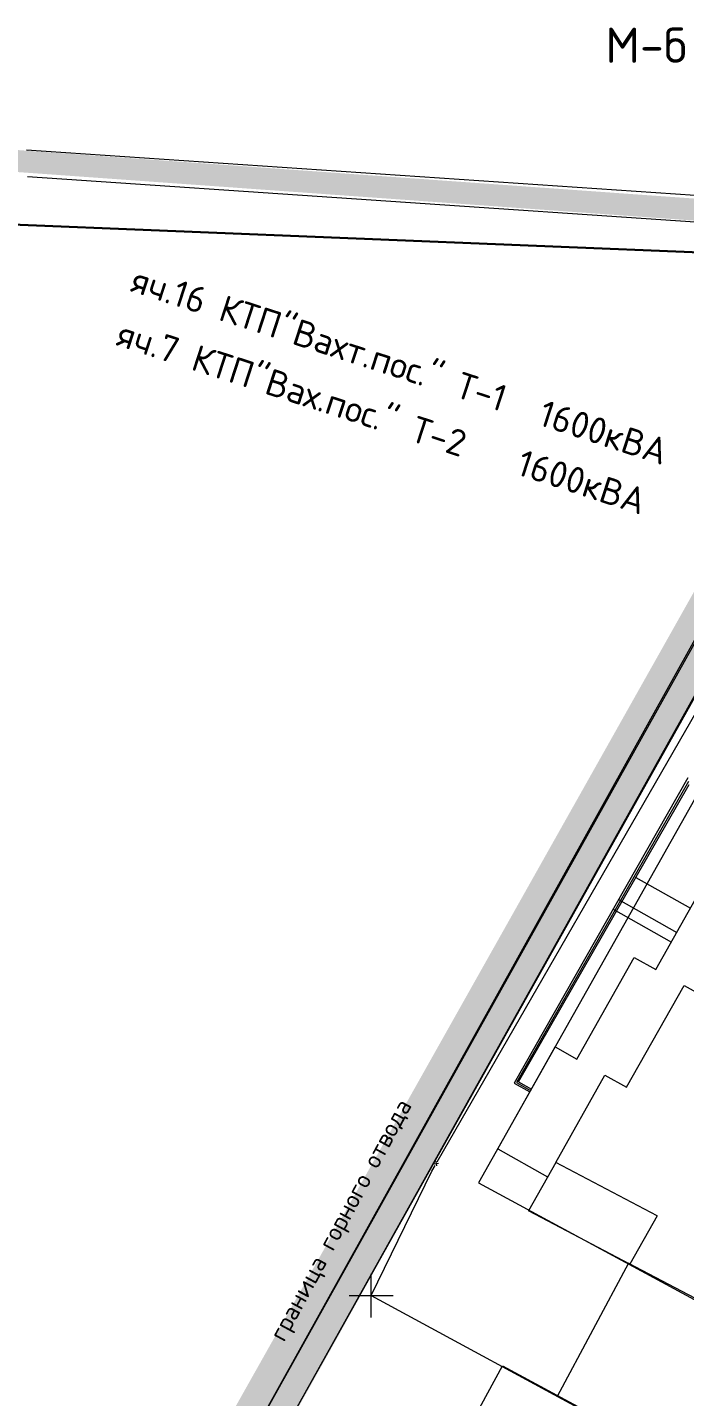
# Model space of a CAD drawing. Header units: millimetres. Extents: x 519 to 9564855, y -810 to 5021775.
# Drawn here: x 9522551.6 to 9522701.1, y 5006514.2 to 5006825.8 of the extents above; entities that cross this region are included whole.
import ezdxf

# ---------------------------------------------------------------- set-up
doc = ezdxf.new("R2010")
doc.units = ezdxf.units.MM
doc.header["$LTSCALE"] = 2
doc.header["$MEASUREMENT"] = 0
doc.header["$PDMODE"] = 2
doc.header["$PDSIZE"] = 5
doc.linetypes.add('DASHED', pattern=[0.75, 0.5, -0.25])
doc.linetypes.add('HIDDEN2', pattern=[4.7625, 3.175, -1.5875])
for name, color, linetype, lineweight in [('Land lease as of 24.06.2004', 47, 'HIDDEN2', 70), ('Скважины на 2024 год-125', 10, 'Continuous', 40), ('Электро', 1, 'Continuous', 30), ('Электроснаб', 1, 'Continuous', 18), ('Электроснабжене', 1, 'Continuous', 18)]:
    doc.layers.add(name, color=color, linetype=linetype, lineweight=lineweight)
doc.layers.add('ROAD_ASF', color=9, linetype='Continuous')
doc.layers.add('Wels of 13phase', color=200, linetype='Continuous')
doc.styles.get("Standard").update_dxf_attribs({"font": 'isocpeur.ttf', "width": 0.5})

msp = doc.modelspace()

# ---------------------------------------------------------------- linework, layer by layer
at = {"lineweight": 0}
for p, q in [((9522762.29708, 5006783.5736), (9522551.32727, 5006797.85971)), ((9522551.60345, 5006791.84974), (9522757.14809, 5006777.91545)), ((9522644.85602, 5006567.68185), (9522758.1, 5006764.4)), ((9522598.48361, 5006497.82528), (9522716.2169, 5006708.58241)), ((9522606.44248, 5006500.17975), (9522722.2, 5006707.4)), ((9522694.6, 5006611.4), (9522707.66573, 5006634.58113)), ((9522676.6, 5006591), (9522689.66573, 5006614.18113)), ((9522689.66573, 5006614.18113), (9522694.6, 5006611.4)), ((9522687.94358, 5006584.60635), (9522701.00931, 5006607.78748)), ((9522701.00931, 5006607.78748), (9522705.94358, 5006605.00635)), ((9522658.6, 5006570.6), (9522671.66573, 5006593.78113)), ((9522671.66573, 5006593.78113), (9522676.6, 5006591)), ((9522671.8, 5006567.5), (9522683.00931, 5006587.38748)), ((9522683.00931, 5006587.38748), (9522687.94358, 5006584.60635)), ((9522658.6, 5006570.6), (9522669.94358, 5006564.20635)), ((9522643.6, 5006565.5), (9522644.35711, 5006566.8152)), ((9522644.11175, 5006567.17672), (9522645.10138, 5006567.32032)), ((9522644.52266, 5006567.74143), (9522644.69047, 5006566.75561)), ((9522671.8, 5006567.5), (9522665.6, 5006556.5)), ((9522694.9, 5006555.4), (9522671.8, 5006567.5)), ((9522629.81794, 5006537.19858), (9522643.6, 5006565.5)), ((9522688.7, 5006544.4), (9522665.6, 5006556.5)), ((9522694.9, 5006555.4), (9522688.7, 5006544.4)), ((9522688.34567, 5006544.5856), (9522672.17085, 5006514.29177)), ((9522688.7, 5006544.4), (9522688.34567, 5006544.5856)), ((9522688.34567, 5006544.5856), (9522724.31558, 5006525.74737)), ((9522629.81794, 5006537.19858), (9522753.31041, 5006470.40699))]:
    msp.add_line(p, q, dxfattribs=at)
at = {"color": 6, "lineweight": 0}
for p, q in [((9522701.90482, 5006655.0214), (9522662.34867, 5006585.58101)), ((9522702.0578, 5006654.16199), (9522662.84169, 5006585.70415)), ((9522663.32496, 5006585.884), (9522702.17168, 5006653.52224)), ((9522662.34867, 5006585.58101), (9522665.91186, 5006583.57266)), ((9522662.84169, 5006585.70415), (9522666.0834, 5006583.877)), ((9522663.32496, 5006585.884), (9522666.27684, 5006584.22021))]:
    msp.add_line(p, q, dxfattribs=at)
at = {"color": 6, "linetype": 'ByBlock', "lineweight": 0}
for p, q in [((9522690.01963, 5006632.36361), (9522702.46282, 5006625.35017)), ((9522686.11534, 5006627.30313), (9522699.35692, 5006619.83969)), ((9522684.87792, 5006625.13085), (9522698.1294, 5006617.66184))]:
    msp.add_line(p, q, dxfattribs=at)
at = {"color": 0, "linetype": 'ByBlock', "lineweight": 0, "elevation": -0.17128}
msp.add_lwpolyline([(9522647.76382, 5006499.28198), (9522659.71322, 5006521.24544), (9522696.65766, 5006501.26775), (9522684.71037, 5006479.30812), (9522647.76382, 5006499.28198)], dxfattribs=at)
at = {"color": 18, "linetype": 'ByBlock', "lineweight": 0, "ltscale": 5, "true_color": 0x000000}
msp.add_point((9522629.82, 5006537.2), dxfattribs=at)
at = {"layer": 'Land lease as of 24.06.2004', "color": 35, "linetype": 'DASHED', "lineweight": 0, "ltscale": 5, "const_width": 7}
msp.add_lwpolyline([(9522756.07274, 5006784.03241), (9522590.39702, 5006489.65587)], dxfattribs=at)
at = {"layer": 'ROAD_ASF', "lineweight": 0}
for p, q in [((9522598.48361, 5006497.82528), (9522753.89753, 5006777.18433)), ((9522606.44248, 5006500.17975), (9522761.28807, 5006776.68516))]:
    msp.add_line(p, q, dxfattribs=at)
at = {"layer": 'ROAD_ASF', "color": 8, "lineweight": 0, "const_width": 5}
msp.add_lwpolyline([(9522316.35738, 5006812.06259), (9522899.74579, 5006770.24621), (9523174.18155, 5006654.45391), (9523176.52982, 5006653.48123)], dxfattribs=at)
at = {"layer": 'ROAD_ASF', "color": 8, "lineweight": 0, "ltscale": 3, "const_width": 6}
msp.add_lwpolyline([(9522757.39191, 5006776.94831), (9522750.07878, 5006763.74505), (9522746.96617, 5006757.94237), (9522738.1088, 5006742.22712), (9522734.06593, 5006734.98012), (9522731.47433, 5006730.32133), (9522721.27346, 5006711.9742), (9522711.01023, 5006693.78892), (9522688.0553, 5006652.41394), (9522675.00292, 5006628.85106), (9522661.89623, 5006605.52446), (9522629.01542, 5006546.34617), (9522619.46762, 5006529.07644), (9522610.51196, 5006513.06041), (9522604.68041, 5006502.86837)], dxfattribs=at)
at = {"layer": 'Скважины на 2024 год-125', "linetype": 'ByBlock', "lineweight": 0}
msp.add_lwpolyline([(9522654.25642, 5006562.89365), (9522729.26128, 5006522.26216), (9522777.03078, 5006606.95371), (9522703.42176, 5006650.12248)], close=True, dxfattribs=at)
at = {"layer": 'Электро', "ltscale": 25}
msp.add_line((9522756.40322, 5006772.46746, 0), (9522446.11742, 5006785.10565, 0), dxfattribs=at)
at = {"layer": 'Электроснаб', "color": 1, "linetype": 'ByBlock', "lineweight": 0, "ltscale": 25}
msp.add_line((9522756.40322, 5006772.46746, 0), (9522446.11742, 5006785.10565, 0), dxfattribs=at)
at = {"layer": 'Электроснабжене', "color": 1, "linetype": 'ByBlock', "lineweight": 0, "ltscale": 25}
msp.add_line((9522756.40322, 5006772.46746, 0), (9522446.11742, 5006785.10565, 0), dxfattribs=at)

# ---------------------------------------------------------------- texts
at = {"lineweight": 0}
msp.add_text('М-б 1 : 1000', height=8, dxfattribs=at).set_placement((9522683.09621, 5006817.72478))
at = {"layer": 'Wels of 13phase', "color": 35, "lineweight": 0, "ltscale": 3}
msp.add_text('граница горного отвода', height=4, rotation=61.6225603, dxfattribs=at).set_placement((9522609.95429, 5006526.45909))
at = {"layer": 'Электро'}
for s, p in [('яч.16 КТП"Вахт.пос." Т-1', (9522574.73321, 5006765.79847, 0)), ('яч.7 КТП"Вах.пос." Т-2', (9522571.48543, 5006753.52164, 0)), ('1600кВА', (9522667.48486, 5006735.41674, 0)), ('1600кВА', (9522662.53273, 5006724.1302, 0))]:
    msp.add_text(s, height=6, rotation=342, dxfattribs=at).set_placement(p)
at = {"layer": 'Электроснаб', "color": 1, "linetype": 'ByBlock', "lineweight": 0}
for s, p in [('яч.16 КТП"Вахт.пос." Т-1', (9522574.73321, 5006765.79847, 0)), ('яч.7 КТП"Вах.пос." Т-2', (9522571.48543, 5006753.52164, 0)), ('1600кВА', (9522667.48486, 5006735.41674, 0)), ('1600кВА', (9522662.53273, 5006724.1302, 0))]:
    msp.add_text(s, height=6, rotation=342, dxfattribs=at).set_placement(p)
at = {"layer": 'Электроснабжене', "color": 1, "linetype": 'ByBlock', "lineweight": 0}
for s, p in [('яч.16 КТП"Вахт.пос." Т-1', (9522574.73321, 5006765.79847, 0)), ('яч.7 КТП"Вах.пос." Т-2', (9522571.48543, 5006753.52164, 0)), ('1600кВА', (9522667.48486, 5006735.41674, 0)), ('1600кВА', (9522662.53273, 5006724.1302, 0))]:
    msp.add_text(s, height=6, rotation=342, dxfattribs=at).set_placement(p)

doc.saveas('drawing.dxf')
